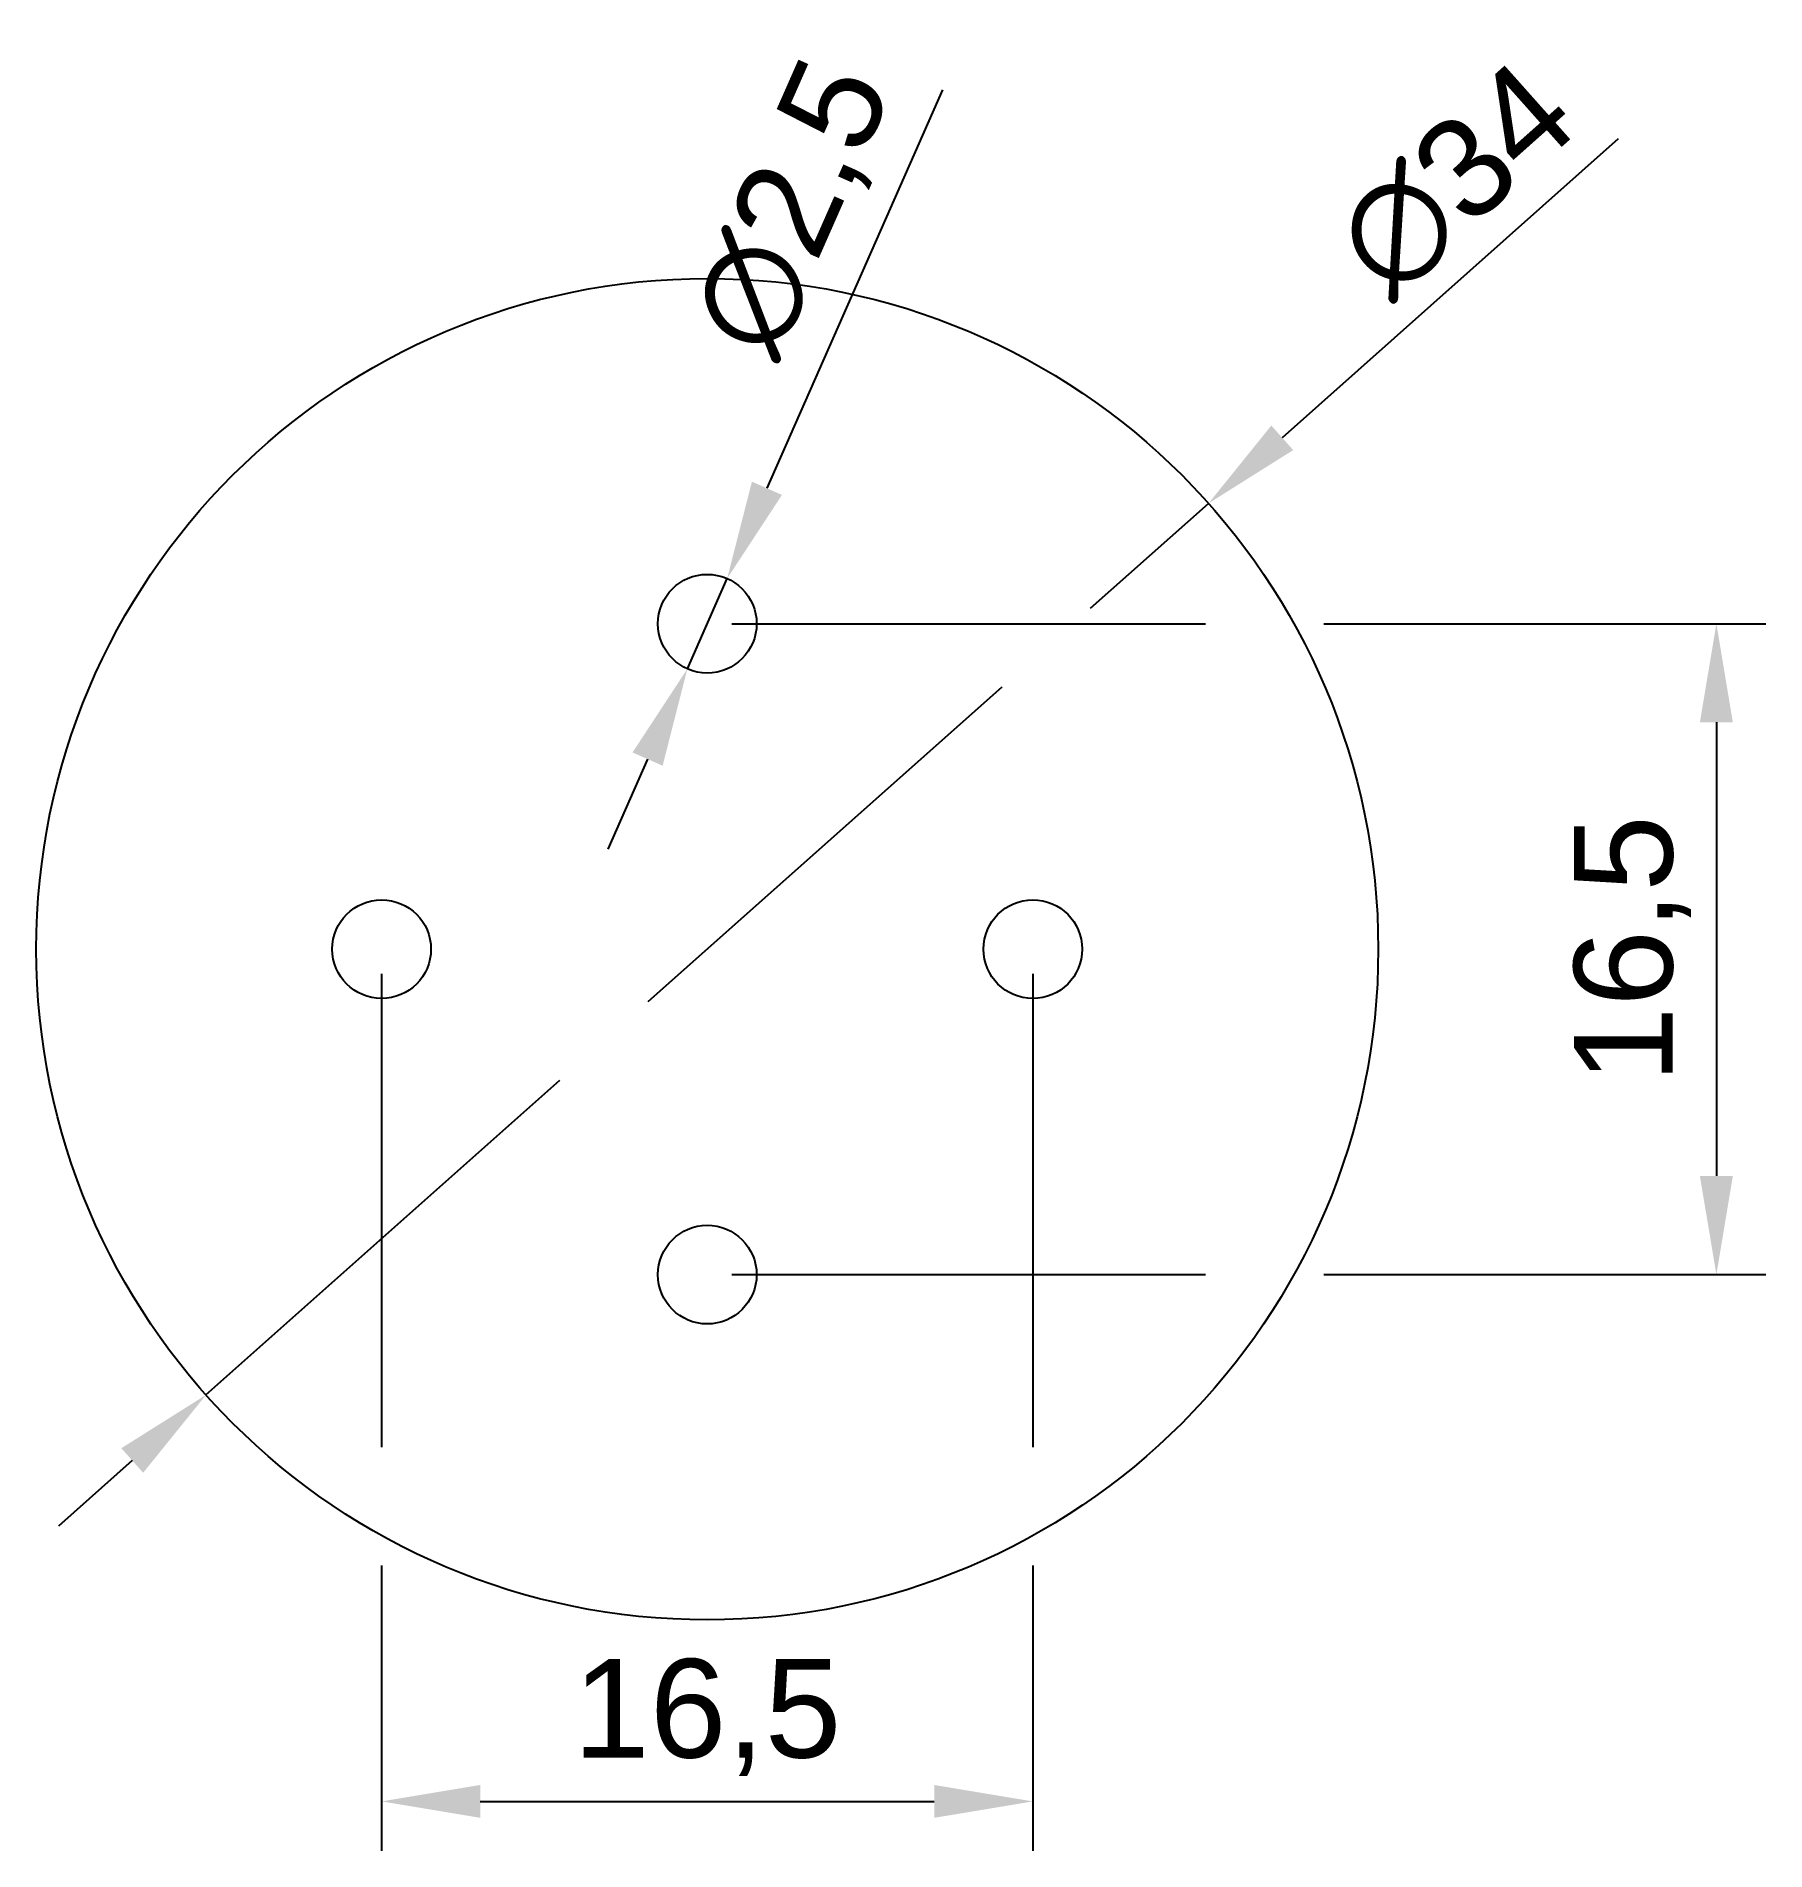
# Model space of a CAD drawing. Header units: millimetres. Extents: x 8.6 to 52.4, y 6.4 to 52.4.
import ezdxf

# ---------------------------------------------------------------- set-up
doc = ezdxf.new("R2010")
doc.units = ezdxf.units.MM
doc.linetypes.add('ACAD_ISO02W100', pattern=[15, 12, -3])
doc.layers.add('biaozu', color=70, linetype='ACAD_ISO02W100')
doc.styles.get("Standard").update_dxf_attribs({"font": 'arial.ttf'})
doc.dimstyles.new('ISO-25', dxfattribs={"dimtxt": 2.5, "dimasz": 2.5, "dimexe": 1.25, "dimexo": 0.625, "dimtad": 1, "dimtxsty": 'Standard', "dimcen": 2.5, "dimadec": 0, "dimazin": 0, "dimtfac": 1, "dimtmove": 0, "dimatfit": 3, "dimfxl": 1, "dimarcsym": 0})

# ---------------------------------------------------------------- blocks, each defined once
blk = doc.blocks.new('*D1')
at = {"layer": 'biaozu', "color": 0, "lineweight": -2, "transparency": 16777216}
for p, q in [((17.343, 28.587), (17.343, 6.359)), ((33.843, 28.587), (33.843, 6.359)), ((19.843, 7.609), (31.343, 7.609))]:
    blk.add_line(p, q, dxfattribs=at)
at = {"layer": 'biaozu', "color": 0, "transparency": 16777216}
for points in [[(19.843, 8.026), (19.843, 7.193), (17.343, 7.609)], [(31.343, 8.026), (31.343, 7.193), (33.843, 7.609)]]:
    blk.add_solid(points, dxfattribs=at)
at = {"layer": 'Defpoints', "color": 0, "transparency": 16777216}
for p in [(17.343, 29.212), (33.843, 29.212), (33.843, 7.609)]:
    blk.add_point(p, dxfattribs=at)
at = {"layer": 'biaozu', "color": 0, "transparency": 16777216, "insert": (25.593, 9.737), "char_height": 2.5, "attachment_point": 5}
blk.add_mtext('16,5', dxfattribs=at)
blk = doc.blocks.new('*D2')
at = {"layer": 'biaozu', "color": 0, "lineweight": -2, "transparency": 16777216}
for p, q in [((26.218, 37.462), (52.411, 37.462)), ((51.161, 34.962), (51.161, 23.462)), ((26.218, 20.962), (52.411, 20.962))]:
    blk.add_line(p, q, dxfattribs=at)
at = {"layer": 'biaozu', "color": 0, "transparency": 16777216}
for points in [[(50.744, 34.962), (51.578, 34.962), (51.161, 37.462)], [(50.744, 23.462), (51.578, 23.462), (51.161, 20.962)]]:
    blk.add_solid(points, dxfattribs=at)
at = {"layer": 'Defpoints', "color": 0, "transparency": 16777216}
for p in [(25.593, 37.462), (25.593, 20.962), (51.161, 20.962)]:
    blk.add_point(p, dxfattribs=at)
at = {"layer": 'biaozu', "color": 0, "transparency": 16777216, "insert": (49.033, 29.212), "char_height": 2.5, "attachment_point": 5, "rotation": 90}
blk.add_mtext('16,5', dxfattribs=at)
blk = doc.blocks.new('*D3')
at = {"layer": 'biaozu', "color": 0, "lineweight": -2, "transparency": 16777216}
for p, q in [((48.676, 49.749), (40.162, 42.174)), ((12.892, 17.912), (38.294, 40.512)), ((11.024, 16.251), (9.156, 14.589))]:
    blk.add_line(p, q, dxfattribs=at)
at = {"layer": 'biaozu', "color": 0, "transparency": 16777216}
for points in [[(39.885, 42.485), (40.439, 41.862), (38.294, 40.512)], [(10.747, 16.562), (11.301, 15.939), (12.892, 17.912)]]:
    blk.add_solid(points, dxfattribs=at)
at = {"layer": 'Defpoints', "color": 0, "transparency": 16777216}
for p in [(38.294, 40.512), (12.892, 17.912)]:
    blk.add_point(p, dxfattribs=at)
at = {"layer": 'biaozu', "color": 0, "transparency": 16777216, "insert": (44.549, 48.715), "char_height": 2.5, "attachment_point": 5, "rotation": 41.659}
blk.add_mtext('∅34', dxfattribs=at)
blk = doc.blocks.new('*D4')
at = {"layer": 'biaozu', "color": 0, "lineweight": -2, "transparency": 16777216}
for p, q in [((31.557, 50.997), (27.105, 40.894)), ((25.089, 36.318), (26.097, 38.606)), ((24.081, 34.03), (23.073, 31.743))]:
    blk.add_line(p, q, dxfattribs=at)
at = {"layer": 'biaozu', "color": 0, "transparency": 16777216}
for points in [[(26.724, 41.062), (27.486, 40.726), (26.097, 38.606)], [(23.7, 34.198), (24.462, 33.862), (25.089, 36.318)]]:
    blk.add_solid(points, dxfattribs=at)
at = {"layer": 'Defpoints', "color": 0, "transparency": 16777216}
for p in [(26.097, 38.606), (25.089, 36.318)]:
    blk.add_point(p, dxfattribs=at)
at = {"layer": 'biaozu', "color": 0, "transparency": 16777216, "insert": (27.851, 47.963), "char_height": 2.5, "attachment_point": 5, "rotation": 66.2199}
blk.add_mtext('∅2,5', dxfattribs=at)

msp = doc.modelspace()

# ---------------------------------------------------------------- linework, layer by layer
for centre, radius in [((25.593, 29.212), 17), ((25.593, 37.462), 1.25), ((17.343, 29.212), 1.25), ((17.343, 29.212), 1.25), ((33.843, 29.212), 1.25), ((25.593, 20.962), 1.25)]:
    msp.add_circle(centre, radius)

# ---------------------------------------------------------------- dimensions: what is measured, and where the dimension line sits
at = {"layer": 'biaozu'}
dim = msp.add_diameter_dim_2p(p1=(12.892, 17.912), p2=(38.294, 40.512), dimstyle='ISO-25', dxfattribs=at)
dim.commit()
dim.dimension.update_dxf_attribs({"geometry": '*D3', "text_midpoint": (45.859, 47.243), "dimtype": 163})
dim = msp.add_diameter_dim_2p(p1=(25.089, 36.318), p2=(26.097, 38.606), dimstyle='ISO-25', dxfattribs=at)
dim.commit()
dim.dimension.update_dxf_attribs({"geometry": '*D4', "text_midpoint": (27.851, 47.963)})
dim = msp.add_linear_dim(base=(51.161, 20.962), p1=(25.593, 37.462), p2=(25.593, 20.962), angle=90, dimstyle='ISO-25', dxfattribs=at)
dim.commit()
dim.dimension.update_dxf_attribs({"geometry": '*D2', "text_midpoint": (49.033, 29.212)})
dim = msp.add_linear_dim(base=(33.843, 7.609), p1=(17.343, 29.212), p2=(33.843, 29.212), dimstyle='ISO-25', dxfattribs=at)
dim.commit()
dim.dimension.update_dxf_attribs({"geometry": '*D1', "text_midpoint": (25.593, 9.737)})

doc.saveas('drawing.dxf')
